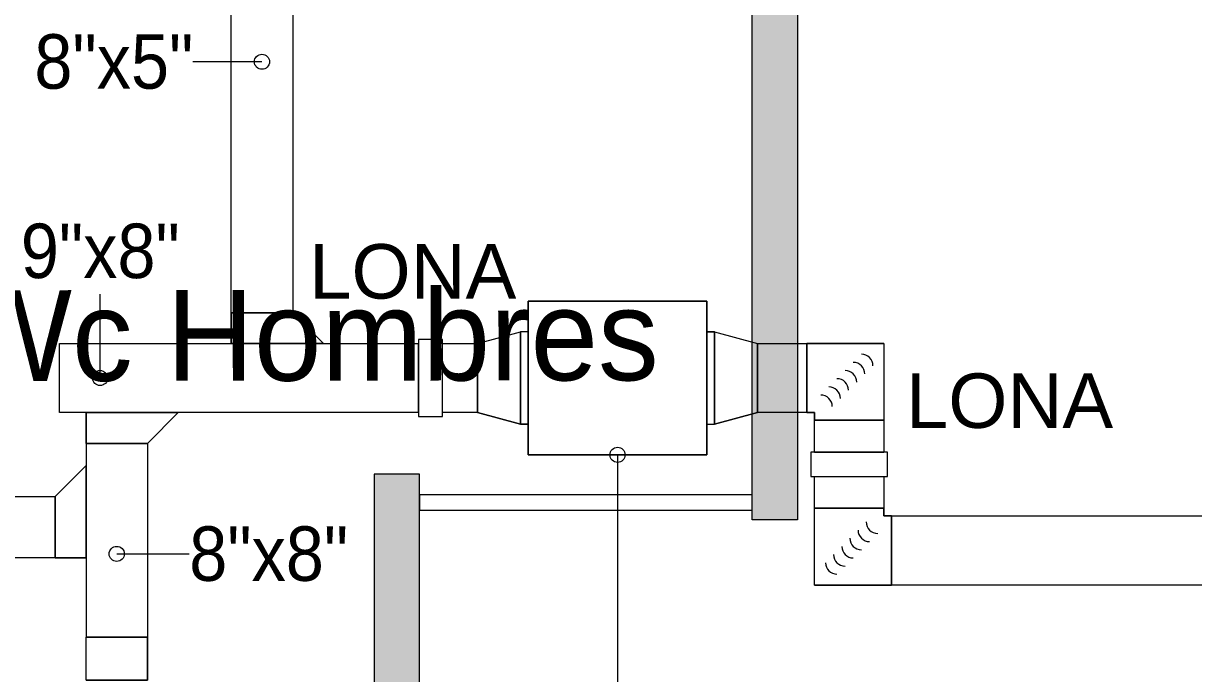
# Model space of a CAD drawing. Header units: metres. Extents: x 31.9 to 124, y -29 to 44.
# Drawn here: x 56.252 to 60.12, y -16.858 to -14.709 of the extents above; entities that cross this region are included whole.
import ezdxf

# ---------------------------------------------------------------- set-up
doc = ezdxf.new("R2010")
doc.units = ezdxf.units.M
doc.header["$LTSCALE"] = 100
for name, color, linetype, lineweight in [('A-GENM', 7, 'Continuous', 18), ('ARQ', 8, 'Continuous', 0), ('M-EQPM', 7, 'Continuous', 18), ('M-EQPM-IDEN', 7, 'Continuous', 9), ('M-HVAC-DUCT', 7, 'Continuous', 18), ('M-HVAC-DUCT-IDEN', 7, 'Continuous', 9)]:
    doc.layers.add(name, color=color, linetype=linetype, lineweight=lineweight)
doc.styles.add('SansSerif', font='SANSS__.TTF', dxfattribs={"width": 0.9, "height": 0.18})
doc.styles.add('SansSerif_2', font='SANSS__.TTF', dxfattribs={"height": 0.1799999999999998})

# ---------------------------------------------------------------- blocks, each defined once
blk = doc.blocks.new('P6-7-8')
at = {"layer": 'ARQ', "ltscale": 0.03}
h = blk.add_hatch(color=256, dxfattribs=at)
h.dxf.hatch_style = 1
h.paths.add_polyline_path([(129.3865621133843, -2853.855804506081), (129.3865621134357, -2854.005809336991), (129.7347591097323, -2854.005812471573), (129.7347591094476, -2853.855807643226)])
h.paths.add_polyline_path([(129.7347591042089, -2853.855807642994), (129.8847639346534, -2853.855807643057), (129.8847639376768, -2855.206729296698), (129.7347591103762, -2855.206729295236)])
h.paths.add_polyline_path([(132.4462888084984, -2855.356754535149), (132.4462888084984, -2855.206729295966), (129.3865621139901, -2855.2064112302), (129.3865621139901, -2855.356436469382)])
h.paths.add_polyline_path([(129.0366104135594, -2859.980488836386), (129.0365619734098, -2855.355804504832), (128.8865619759476, -2855.355804501174), (128.8866028129132, -2859.61510797262), (128.8865621027003, -2859.980483682531)])
h.paths.add_polyline_path([(132.4462332317758, -2858.531190915465), (132.2962079925928, -2858.531190915465), (132.2961985988152, -2855.356754535153), (132.4462238379981, -2855.356754535153)])
h.paths.add_polyline_path([(131.0459575716372, -2858.381174226039), (131.0461623731348, -2860.070768082228), (131.3462096694964, -2860.070768082228), (131.3462096694964, -2859.920510028152), (131.1970768258589, -2859.920717763606), (131.1960066738188, -2858.381174226039)])
h.paths.add_polyline_path([(132.4462353723156, -2859.920520186214), (132.2962101331327, -2859.920520186214), (132.2962031860268, -2860.570226184826), (132.4462284252097, -2860.570226184826)])
h.paths.add_polyline_path([(132.2462932880007, -2860.070778806225), (132.2962101331641, -2860.070569288396), (132.2962101331641, -2859.920520186214), (132.2462932880007, -2859.920729704043)])
h.paths.add_polyline_path([(128.886562301552, -2862.415180066459), (132.4462924995787, -2862.415179770738), (132.4462924995787, -2862.265130668557), (129.386562157413, -2862.265130964944), (129.3865621574585, -2862.380562136251), (128.8865623016661, -2862.380562134603)])
h.paths.add_polyline_path([(132.296246309827, -2861.77026801326), (132.2962433973955, -2862.265130954991), (132.4462924995771, -2862.265130954991), (132.4462954120086, -2861.77026801326)])
h.paths.add_polyline_path([(135.7619949586428, -2859.920520184995), (135.7619949586428, -2860.070524724243), (135.1955374785273, -2860.070524723945), (135.1955375160589, -2862.435182168386), (135.0454909214725, -2862.435182167988), (135.0454908839408, -2859.920520185247)])
h.paths.add_polyline_path([(138.3143842359016, -2859.920520186054), (138.3143842359016, -2860.070524718216), (137.8865621068339, -2860.070524718216), (137.8865621052548, -2859.980562135912), (137.3865621054877, -2859.980562136592), (137.3865621070624, -2860.070524721014), (136.9619949586429, -2860.070524723048), (136.9619949586429, -2859.920520186054)])
h.paths.add_polyline_path([(135.1955375148452, -2862.43518216822), (142.2381091023706, -2862.435182171283), (142.2381091023706, -2862.282483498081), (135.1955375148452, -2862.282483495018)])
h.paths.add_polyline_path([(140.5135419087342, -2859.920557914773), (140.5135419087342, -2860.070562451633), (139.5143842359046, -2860.070562453403), (139.5143842359046, -2859.920557915868)])
h.paths.add_polyline_path([(139.938931607318, -2862.282483496777), (140.0889782017589, -2862.282483497177), (140.088971238908, -2860.07056245434), (139.9389712414459, -2860.070562450678), (139.9389712414952, -2860.068550720262), (139.938931607318, -2862.282483496777), (139.9388850109212, -2862.282483496944)])
h.paths.add_polyline_path([(141.713541908734, -2859.920557913772), (141.713541908734, -2860.070562453472), (142.2381090916138, -2860.070562453114), (142.2381091027237, -2862.435182176465), (142.3881556973101, -2862.435182166168), (142.3881556862002, -2859.920557904517)])
h.paths.add_polyline_path([(145.384194758097, -2862.280588873095), (149.1853955403637, -2862.280566040151), (149.1853955403637, -2862.430615142018), (145.384194758097, -2862.430637974962)])
h.paths.add_polyline_path([(144.8341426026773, -2862.430615865846), (144.8341426025486, -2859.980594837533), (144.884189033276, -2859.980562539161), (144.8841947568858, -2862.380562136068), (145.3841624598501, -2862.38056213594), (145.38422705638, -2862.430615865715)])
h.paths.add_polyline_path([(148.6194685378462, -2860.7769417958), (148.6194930768113, -2862.280607882768), (148.4694439749453, -2862.280607882768), (148.4694194359802, -2860.7769417958)])
h.paths.add_polyline_path([(148.6194715538054, -2860.77693100904), (149.035349948716, -2860.77689073295), (149.035349948716, -2860.926939834816), (148.6194715538054, -2860.926980110905)])
h.paths.add_polyline_path([(149.1853955418451, -2860.776899953183), (149.1854200808102, -2862.280566040151), (149.0353709789442, -2862.280566040151), (149.0353464399791, -2860.776899953183)])
h.paths.add_polyline_path([(146.0333011162077, -2858.461107505001), (149.0353464456027, -2858.461026982122), (149.0353464456027, -2858.611076083988), (146.0333011162077, -2858.611156606866)])
h.paths.add_polyline_path([(146.4926317325221, -2857.519826286345), (146.4926348308288, -2858.461037697722), (146.6426839326948, -2858.461037697722), (146.6426808343881, -2857.519826286345)])
h.paths.add_polyline_path([(144.8327194737803, -2856.358996580593), (144.8341426025484, -2859.980562539272), (144.9841917044143, -2859.980562539272), (144.9827685756463, -2856.358996580593)])
h.paths.add_polyline_path([(145.1269687749877, -2858.461139007801), (144.983624109452, -2858.461127165491), (144.983624109452, -2858.611176267357), (145.1269687749877, -2858.611188109666)])
h.paths.add_polyline_path([(146.4926317325221, -2856.368983506348), (149.0353387694822, -2856.368964819929), (149.0353387694822, -2856.519013921795), (146.4926317325221, -2856.519032608213)])
h.paths.add_polyline_path([(149.1853878713036, -2856.368960826278), (149.1854128560719, -2857.572304531316), (149.0353637542059, -2857.572304531316), (149.0353387694377, -2856.368960826278)])
h.paths.add_polyline_path([(146.4925657651124, -2852.602064806326), (146.492647770036, -2854.161488035861), (146.642696871902, -2854.161488035861), (146.6426147538398, -2852.60206449095)])
h.paths.add_polyline_path([(148.5878608232197, -2852.604307698292), (146.4926317325221, -2852.600434649178), (146.4926317325221, -2852.450385547312), (148.5887487636601, -2852.454461795352)])
h.paths.add_polyline_path([(148.8053236954897, -2851.006034373854), (140.337522235782, -2851.006056756445), (140.3375222311408, -2851.156060957897), (148.8053236908486, -2851.156038575423)])
h.paths.add_polyline_path([(140.3375222334616, -2853.856754543055), (140.3378832284277, -2851.156060958846), (140.4878874307697, -2851.156054297139), (140.48752643592, -2853.856747881347)])
at = {"layer": 'ARQ'}
for points in [[(132.4462332317758, -2858.531190915465), (132.2962079925928, -2858.531190915465), (132.2961985988152, -2855.356754535153), (132.4462238379981, -2855.356754535153)], [(131.0459575716372, -2858.381174226039), (131.0461623731348, -2860.070768082228), (131.1962114753164, -2860.070768082228), (131.1960066738188, -2858.381174226039)], [(132.2962079040833, -2858.499372817703), (132.2962079033612, -2858.449372816493), (131.1960179733694, -2858.449393635122), (131.1960179731602, -2858.499393634004)]]:
    blk.add_lwpolyline(points, close=True, dxfattribs=at)
blk.add_text('Wc Hombres', height=0.3, rotation=0.06685865453028599, dxfattribs=at).set_placement((129.6689440304897, -2858.073056191327))
blk = doc.blocks.new('Cabinet Fan-BCF-1 - BCF-106-1705074-NIVEL 07')
at = {"layer": 'M-EQPM', "color": 1, "true_color": 0xff0000}
for p, q in [((58.51138377219703, -15.62710888982461), (57.92083377219709, -15.62710888982461)), ((57.92083377219709, -15.62710888982461), (57.92083377219709, -16.13510888982461)), ((57.92083390308699, -16.13510888982461), (57.92083390308699, -15.62710888982461)), ((57.92083390308699, -15.62710888982461), (58.51138390308692, -15.62710888982461)), ((58.51138377219703, -16.13510888982461), (58.51138377219703, -15.62710888982461)), ((58.51138390308692, -15.62710888982461), (58.51138390308692, -16.13510888982461)), ((57.89543377963402, -16.0335088898246), (57.89543377963402, -15.7287088898246)), ((57.92083377963402, -15.7287088898246), (57.89543377963402, -15.7287088898246)), ((57.89543385102851, -15.7287088898246), (57.89543385102851, -16.0335088898246)), ((57.9208338510285, -15.7287088898246), (57.89543385102851, -15.7287088898246)), ((57.92083377963402, -15.7287088898246), (57.92083377963402, -16.03350888982461)), ((57.9208338510285, -16.03350888982461), (57.9208338510285, -15.7287088898246)), ((58.51138377963395, -16.03350888982461), (58.51138377963395, -15.72870888982461)), ((58.53678377963395, -15.72870888982461), (58.51138377963395, -15.72870888982461)), ((58.51138385102844, -15.72870888982461), (58.51138385102844, -16.03350888982461)), ((58.51138385102844, -15.72870888982461), (58.53678385102844, -15.72870888982461)), ((58.53678377963395, -15.72870888982461), (58.53678377963395, -16.03350888982461)), ((58.53678385102844, -16.03350888982461), (58.53678385102844, -15.72870888982461)), ((57.89543377963402, -16.0335088898246), (57.92083377963402, -16.03350888982461)), ((57.9208338510285, -16.03350888982461), (57.89543385102851, -16.0335088898246)), ((58.51138377963395, -16.03350888982461), (58.53678377963395, -16.03350888982461)), ((58.51138385102844, -16.03350888982461), (58.53678385102844, -16.03350888982461)), ((57.92083377219709, -16.13510888982461), (58.51138377219703, -16.13510888982461)), ((58.51138390308692, -16.13510888982461), (57.92083390308699, -16.13510888982461))]:
    blk.add_line(p, q, dxfattribs=at)
blk = doc.blocks.new('M_Rectangular Transition - Angle - 30 LAMINA-1975978-NIVEL 07')
at = {"layer": 'M-HVAC-DUCT', "color": 3, "true_color": 0x00ff00}
for p, q in [((57.7532426551473, -15.7668088586197), (57.89543381165188, -15.7287088898246)), ((57.75324275414645, -15.7668088586197), (57.89543388590123, -15.7287088898246)), ((57.89543381165188, -15.7287088898246), (57.89543374476126, -16.0335088898246)), ((57.89543381901061, -16.0335088898246), (57.89543388590123, -15.7287088898246)), ((57.75324260497933, -15.99540885861969), (57.7532426551473, -15.7668088586197)), ((57.75324275414645, -15.7668088586197), (57.75324270397848, -15.99540885861969)), ((57.89543374476126, -16.0335088898246), (57.75324260497933, -15.99540885861969)), ((57.75324270397848, -15.99540885861969), (57.89543381901061, -16.0335088898246))]:
    blk.add_line(p, q, dxfattribs=at)
blk = doc.blocks.new('Rectangular Tap - ZAPATA - ZAPATA FIBRA DE VIDRIO-1976697-NIVEL 07')
at = {"layer": 'M-HVAC-DUCT', "color": 3, "true_color": 0x00ff00}
for p, q in [((56.93899701997694, -15.76680868344443), (56.93899704074464, -15.66520868344445)), ((56.93899704074466, -15.6652087009207), (56.93899701997696, -15.76680870092069)), ((57.14219704074464, -15.66520872497985), (56.93899704074464, -15.66520868344445)), ((56.93899704074466, -15.6652087009207), (57.14219704074466, -15.66520874245611)), ((57.24379701997694, -15.76680874574754), (57.14219704074464, -15.66520872497985)), ((57.24379701997696, -15.76680876322379), (57.14219704074466, -15.66520874245611)), ((57.24379701997694, -15.76680874574754), (56.93899701997694, -15.76680868344443)), ((56.93899701997696, -15.76680870092069), (57.24379701997696, -15.76680876322379))]:
    blk.add_line(p, q, dxfattribs=at)
blk = doc.blocks.new('Rectangular Elbow - Mitered - Single Thickness Vanes - LAMINA-1975954-NIVEL 07')
at = {"layer": 'A-GENM', "color": 3, "true_color": 0x00ff00}
for centre, radius, start, end in [((59.07616780596398, -16.35681560062204), 0.03810000000000004, 180.000000000005, 270.0000000000047), ((59.07616780898458, -16.35681680048491), 0.03810000000000003, 180.0000000000007, 270.0000000000003), ((59.04922703760078, -16.38375636898478), 0.03810000000000003, 180.0000000000007, 270.0000000000003), ((59.04922704062137, -16.38375756884765), 0.03810000000000003, 180.0000000000017, 270.0000000000014), ((58.99534550087436, -16.43763790571026), 0.03810000000000004, 180.000000000005, 270.0000000000047), ((58.99534550389496, -16.43763910557314), 0.03810000000000002, 180, 269.9999999999996), ((59.02228626923757, -16.41069713734752), 0.03810000000000003, 180.0000000000017, 270.0000000000014), ((59.02228627225816, -16.41069833721039), 0.03810000000000003, 180.0000000000007, 270.0000000000003), ((58.96840473251115, -16.464578674073), 0.03810000000000003, 180.0000000000017, 270.0000000000014), ((58.96840473553175, -16.46457987393588), 0.03810000000000002, 180, 269.9999999999996), ((58.94146396414795, -16.49151944243575), 0.03810000000000002, 180, 269.9999999999996), ((58.94146396716854, -16.49152064229862), 0.03810000000000003, 180.0000000000007, 270.0000000000003)]:
    blk.add_arc(centre, radius, start, end, dxfattribs=at)
at = {"layer": 'M-HVAC-DUCT', "color": 3, "true_color": 0x00ff00}
for p, q in [((59.09617511669276, -16.31140828989406), (58.86757511669276, -16.31140828989408)), ((58.86757511669276, -16.56540828988965), (58.86757511669276, -16.31140828989408)), ((58.86757511971335, -16.31140948975695), (59.09617511971335, -16.31140948975693)), ((58.86757511971335, -16.56540948975252), (58.86757511971335, -16.31140948975695)), ((59.09617511669276, -16.33680828989361), (59.09617511669276, -16.31140828989406)), ((59.09617511971335, -16.31140948975693), (59.09617511971335, -16.33680948975648)), ((59.09617511669276, -16.33680828989361), (59.12157511669276, -16.33680828989361)), ((59.12157511971336, -16.33680948975648), (59.09617511971335, -16.33680948975648)), ((59.12157511669276, -16.33680828989361), (59.12157511669276, -16.56540828988962)), ((59.12157511971336, -16.56540948975249), (59.12157511971336, -16.33680948975648)), ((59.12157511669276, -16.56540828988962), (58.86757511669276, -16.56540828988965)), ((58.86757511971335, -16.56540948975252), (59.12157511971336, -16.56540948975249))]:
    blk.add_line(p, q, dxfattribs=at)
blk = doc.blocks.new('M_Rectangular Transition - Angle - 30 LAMINA-2701281-NIVEL 07')
at = {"layer": 'M-HVAC-DUCT', "color": 3, "true_color": 0x00ff00}
for p, q in [((58.53678377963395, -15.72870888982461), (58.67897490350322, -15.7668088898246)), ((58.53678377963395, -16.03350888982461), (58.53678377963395, -15.72870888982461)), ((58.53678385102844, -15.72870888982461), (58.53678385102844, -16.03350888982461)), ((58.53678385102844, -15.72870888982461), (58.67897499869587, -15.7668088898246)), ((58.67897490350322, -15.7668088898246), (58.67897490350322, -15.9954088898246)), ((58.67897499869587, -15.9954088898246), (58.67897499869587, -15.7668088898246)), ((58.67897490350322, -15.9954088898246), (58.53678377963395, -16.03350888982461)), ((58.53678385102844, -16.03350888982461), (58.67897499869587, -15.9954088898246))]:
    blk.add_line(p, q, dxfattribs=at)
blk = doc.blocks.new('Rectangular Elbow - Mitered - Single Thickness Vanes - LAMINA-V20-NIVEL 07')
at = {"layer": 'A-GENM', "color": 3, "true_color": 0x00ff00}
for centre, radius, start, end in [((59.02228415906713, -15.8406983372145), 0.03809999999110777, 359.9999999964842, 89.99999999648452), ((59.02228838241116, -15.84069713735163), 0.03809999999110789, 359.9999999964842, 89.9999999964845), ((58.96840262235236, -15.89457987393336), 0.03809999999110669, 359.9999999964815, 89.99999999648186), ((58.96840684569639, -15.89457867407049), 0.03809999999110132, 359.9999999964842, 89.99999999648452), ((58.99534339070975, -15.86763910557393), 0.03809999999110059, 359.9999999964828, 89.99999999648318), ((58.99534761405377, -15.86763790571106), 0.03809999999110789, 359.9999999964842, 89.9999999964845), ((58.94146185399497, -15.92152064229279), 0.0380999999911073, 359.9999999964828, 89.99999999648318), ((58.94146607733899, -15.92151944242992), 0.03809999999110072, 359.9999999964828, 89.99999999648318), ((58.91452108563758, -15.94846141065222), 0.03809999999110743, 359.9999999964828, 89.9999999964832), ((58.91452530898161, -15.94846021078935), 0.03809999999110743, 359.9999999964828, 89.9999999964832), ((58.8875803172802, -15.97540217901166), 0.03809999999110085, 359.9999999964829, 89.9999999964832), ((58.88758454062422, -15.97540097914879), 0.03809999999110743, 359.9999999964828, 89.9999999964832)]:
    blk.add_arc(centre, radius, start, end, dxfattribs=at)
at = {"layer": 'M-HVAC-DUCT', "color": 3, "true_color": 0x00ff00}
for p, q in [((58.84217300656122, -15.7668094897385), (58.84217722990525, -15.76680828987563)), ((59.09617300650636, -15.76680948976967), (58.84217300656122, -15.7668094897385)), ((58.84217300656122, -15.7668094897385), (58.84217300656122, -15.99540948973451)), ((58.84217722990525, -15.99540828987164), (58.84217722990525, -15.76680828987563)), ((58.84217722990525, -15.76680828987563), (59.09617722985039, -15.7668082899068)), ((59.09617722985039, -15.7668082899068), (59.09617300650636, -15.76680948976967)), ((59.09617300650636, -15.76680948976967), (59.09617300650636, -16.02080948976524)), ((59.09617722985039, -15.7668082899068), (59.09617722985039, -16.02080828990237)), ((58.84217722990525, -15.99540828987164), (58.84217300656122, -15.99540948973451)), ((58.84217300656122, -15.99540948973451), (58.86757300655574, -15.99540948973763)), ((58.86757722989977, -15.99540828987476), (58.84217722990525, -15.99540828987164)), ((58.86757300655574, -15.99540948973763), (58.86757722989977, -15.99540828987476)), ((58.86757300655574, -16.02080948973718), (58.86757300655574, -15.99540948973763)), ((58.86757722989977, -15.99540828987476), (58.86757722989977, -16.02080828987431)), ((58.86757300655574, -16.02080948973718), (58.86757722989977, -16.02080828987431)), ((59.09617300650636, -16.02080948976524), (58.86757300655574, -16.02080948973718)), ((58.86757722989977, -16.02080828987431), (59.09617722985039, -16.02080828990237)), ((59.09617722985039, -16.02080828990237), (59.09617300650636, -16.02080948976524))]:
    blk.add_line(p, q, dxfattribs=at)
blk = doc.blocks.new('Rectangular Tap - ZAPATA - ZAPATA FIBRA DE VIDRIO-2713496-NIVEL 07')
at = {"layer": 'M-HVAC-DUCT', "color": 3, "true_color": 0x00ff00}
for p, q in [((56.76379739073729, -15.99540766390036), (56.45899739073729, -15.99540766390036)), ((56.45899739073729, -15.99540766390036), (56.45899739073729, -16.0970076638959)), ((56.45899739073729, -15.9954095657701), (56.76379739073729, -15.9954095657701)), ((56.45899739073729, -16.09700956576564), (56.45899739073729, -15.9954095657701)), ((56.76379739073729, -15.99540766390036), (56.66219739073729, -16.0970076638959)), ((56.76379739073729, -15.9954095657701), (56.66219739073729, -16.09700956576564)), ((56.66219739073729, -16.0970076638959), (56.45899739073729, -16.0970076638959)), ((56.45899739073729, -16.09700956576564), (56.66219739073729, -16.09700956576564))]:
    blk.add_line(p, q, dxfattribs=at)
blk = doc.blocks.new('M_Rectangular Transition - Angle - 30 LAMINA-2713484-NIVEL 07')
at = {"layer": 'M-HVAC-DUCT', "color": 3, "true_color": 0x00ff00}
for p, q in [((5.611331578970858e-15, 0.1015999999999925), (5.611331578970858e-15, -0.1016000000000076)), ((5.611331578970858e-15, 0.1015999999999925), (0.1421911357605955, 0.1015999999999994)), ((6.916292411289667e-15, 0.1015999999999925), (0.1421911357605976, 0.1015999999999994)), ((6.916292411289667e-15, -0.1016000000000076), (6.916292411289667e-15, 0.1015999999999925)), ((0.1421911357605955, -0.1016000000000011), (0.1421911357605955, 0.1015999999999994)), ((0.1421911357605976, 0.1015999999999994), (0.1421911357605976, -0.1016000000000011)), ((5.611331578970858e-15, -0.1016000000000076), (0.1421911357605955, -0.1016000000000011)), ((0.1421911357605976, -0.1016000000000011), (6.920197748172541e-15, -0.1016000000000076))]:
    blk.add_line(p, q, dxfattribs=at)
blk = doc.blocks.new('Rectangular Tap - ZAPATA - ZAPATA FIBRA DE VIDRIO-2713508-NIVEL 07')
at = {"layer": 'M-HVAC-DUCT', "color": 3, "true_color": 0x00ff00}
for p, q in [((56.35739738457542, -16.27220838777351), (56.4589973845754, -16.17060838777351)), ((56.35739739689914, -16.27220838777351), (56.45899739689912, -16.17060838777351)), ((56.4589973845754, -16.17060838777351), (56.4589973845754, -16.47540838777351)), ((56.45899739689912, -16.47540838777351), (56.45899739689912, -16.17060838777351)), ((56.35739738457542, -16.27220838777351), (56.35739738457542, -16.47540838777351)), ((56.35739739689914, -16.47540838777351), (56.35739739689914, -16.27220838777351)), ((56.4589973845754, -16.47540838777351), (56.35739738457542, -16.47540838777351)), ((56.35739739689914, -16.47540838777351), (56.45899739689912, -16.47540838777351))]:
    blk.add_line(p, q, dxfattribs=at)
blk = doc.blocks.new('Lona - Standard-2720916-NIVEL 07')
at = {"layer": 'M-HVAC-DUCT', "color": 30, "true_color": 0xff8000}
for p, q in [((59.10887511820304, -16.12610956475246), (58.85487511820305, -16.12610956475246)), ((58.85487511820305, -16.12610956475246), (58.85487511820305, -16.20610956475107)), ((59.10887511820304, -16.20610956475107), (59.10887511820304, -16.12610956475246)), ((58.85487511820305, -16.20610956475107), (59.10887511820304, -16.20610956475107))]:
    blk.add_line(p, q, dxfattribs=at)
blk = doc.blocks.new('Lona - Standard-V22-NIVEL 07')
at = {"layer": 'M-HVAC-DUCT', "color": 30, "true_color": 0xff8000}
for p, q in [((57.55767871653978, -15.75410879820452), (57.55767866462052, -16.00810879820451)), ((57.63767871653977, -15.75410881455704), (57.55767871653978, -15.75410879820452)), ((57.63767866462052, -16.00810881455704), (57.63767871653977, -15.75410881455704)), ((57.55767866462052, -16.00810879820451), (57.63767866462052, -16.00810881455704))]:
    blk.add_line(p, q, dxfattribs=at)

msp = doc.modelspace()

# ---------------------------------------------------------------- linework, layer by layer
at = {"layer": 'M-EQPM-IDEN'}
msp.add_line((58.21608778028435, -16.1351087384895), (58.21608778028435, -17.34510984799033), dxfattribs=at)
msp.add_circle((58.21608778028435, -16.1351087384895), 0.02499999999999858, dxfattribs=at)
at = {"layer": 'M-HVAC-DUCT', "color": 3, "true_color": 0x00ff00}
for p, q in [((56.938975983387, -15.66520854084749), (56.93897630505612, -14.09153509728089)), ((57.14217630505611, -14.0915351388163), (57.14217598338699, -15.66520858238289)), ((56.938975983387, -15.66520854084749), (57.142175983387, -15.66520858238289)), ((56.37103056249451, -15.99540842475573), (56.37103060528401, -15.76680842475573)), ((56.37103060528401, -15.76680842475571), (57.55765771015742, -15.76680864686939)), ((57.55765766736792, -15.99540864686938), (57.55765771015742, -15.76680864686939)), ((57.6376576451819, -15.99540866322193), (57.63765773234342, -15.76680866322195)), ((57.63765773234342, -15.76680866322191), (57.753221665786, -15.76680870728459)), ((57.75322157862448, -15.99540870728457), (57.753221665786, -15.76680870728459)), ((58.6789538937419, -15.7668087384895), (58.6789538937419, -15.9954087384895)), ((58.6789538937419, -15.7668087384895), (58.84215406087559, -15.76680873846996)), ((58.84215406087559, -15.76680873846996), (58.84215406087559, -15.99540873846996)), ((57.55765766736792, -15.99540864686938), (56.37103056249451, -15.9954084247557)), ((57.75322157862448, -15.99540870728457), (57.6376576451819, -15.9954086632219)), ((58.84215406087559, -15.99540873846996), (58.6789538937419, -15.9954087384895)), ((58.86755406084541, -16.02080873848705), (59.09615406084541, -16.02080873848707)), ((58.8675540608454, -16.12610873849449), (58.86755406084541, -16.02080873848705)), ((59.09615406084541, -16.02080873848707), (59.0961540608454, -16.1261087384945)), ((56.45897633337962, -16.09700751256227), (56.66217633337962, -16.09700751256226)), ((56.45897633337962, -16.09700751256227), (56.45897633337962, -16.73781837678943)), ((56.66217633337961, -16.097009414432), (56.45897633337962, -16.097009414432)), ((56.66217633337962, -16.09700751256226), (56.66217633337963, -16.73781837678943)), ((58.8675540608454, -16.12610873849449), (59.0961540608454, -16.1261087384945)), ((58.8675540608454, -16.20610873849309), (59.0961540608454, -16.20610873849311)), ((58.86755406084539, -16.3114087384904), (58.8675540608454, -16.20610873849309)), ((59.0961540608454, -16.20610873849311), (59.09615406084539, -16.31140873849041)), ((55.67897633337962, -16.2722082364384), (56.35737633337961, -16.27220823643838)), ((56.35737633337961, -16.47540823643838), (56.35737633337961, -16.27220823643838)), ((58.86755406084539, -16.3114087384904), (59.09615406084539, -16.31140873849041)), ((59.12155406084539, -16.33680873848795), (59.12155406084539, -16.56540873848795)), ((59.12155406084539, -16.33680873848795), (70.04535473971924, -16.33680873847254)), ((56.35737633337961, -16.47540823643839), (55.67897633337962, -16.4754082364384)), ((70.04535473971924, -16.56540873847254), (59.12155406084539, -16.56540873848795)), ((56.66217633337963, -16.73781647491969), (56.45897633337963, -16.73781647491969)), ((56.45897633337962, -16.73781837678943), (56.66217633337962, -16.73781837678943))]:
    msp.add_line(p, q, dxfattribs=at)
at = {"layer": 'M-HVAC-DUCT-IDEN'}
for p, q in [((57.0405761529368, -14.83573499116865), (56.81210692913372, -14.83573494446805)), ((56.50546263323321, -15.8811084499188), (56.50546268505833, -15.60423628559587)), ((56.56057633337963, -16.46245282478221), (56.80018150236681, -16.46245282478388))]:
    msp.add_line(p, q, dxfattribs=at)
for centre, radius in [((57.0405761529368, -14.83573499116865), 0.02500000000000663), ((56.50546263323321, -15.8811084499188), 0.02500000000000079), ((56.56057633337963, -16.46245282478221), 0.0249999999999971)]:
    msp.add_circle(centre, radius, dxfattribs=at)

# ---------------------------------------------------------------- block references
at = {"layer": 'ARQ', "linetype": 'Continuous'}
msp.add_blockref('P6-7-8', (-73.63483177610203, 2842.181912104973), dxfattribs=at)
at = {"layer": 'M-EQPM', "color": 1, "true_color": 0xff0000}
msp.add_blockref('Cabinet Fan-BCF-1 - BCF-106-1705074-NIVEL 07', (-2.105735765667305e-05, 1.513351080006942e-07), dxfattribs=at)
at = {"layer": 'M-HVAC-DUCT', "color": 3, "true_color": 0x00ff00}
for name in ['Rectangular Tap - ZAPATA - ZAPATA FIBRA DE VIDRIO-1976697-NIVEL 07', 'M_Rectangular Transition - Angle - 30 LAMINA-1975978-NIVEL 07', 'M_Rectangular Transition - Angle - 30 LAMINA-2701281-NIVEL 07', 'Rectangular Elbow - Mitered - Single Thickness Vanes - LAMINA-V20-NIVEL 07', 'Rectangular Tap - ZAPATA - ZAPATA FIBRA DE VIDRIO-2713496-NIVEL 07', 'Rectangular Tap - ZAPATA - ZAPATA FIBRA DE VIDRIO-2713508-NIVEL 07', 'Rectangular Elbow - Mitered - Single Thickness Vanes - LAMINA-1975954-NIVEL 07']:
    msp.add_blockref(name, (-2.105735765667305e-05, 1.513351080006942e-07), dxfattribs=at)
at = {"layer": 'M-HVAC-DUCT', "color": 30, "true_color": 0xff8000}
for name in ['Lona - Standard-V22-NIVEL 07', 'Lona - Standard-2720916-NIVEL 07']:
    msp.add_blockref(name, (-2.105735765667305e-05, 1.513351080006942e-07), dxfattribs=at)
at = {"layer": 'M-HVAC-DUCT', "color": 3, "true_color": 0x00ff00, "rotation": 90}
msp.add_blockref('M_Rectangular Transition - Angle - 30 LAMINA-2713484-NIVEL 07', (56.56057633337962, -16.88000856161516), dxfattribs=at)

# ---------------------------------------------------------------- texts
at = {"layer": 'M-HVAC-DUCT-IDEN', "char_height": 0.1799999999999998, "attachment_point": 1}
for s, insert, width, style in [('8"x5"', (56.28830692913372, -14.74474536113472), 0.6277213124999994, 'SansSerif'), ('9"x8"', (56.24356268505834, -15.37074670226253), 0.6277213124999994, 'SansSerif'), ('LONA', (57.19679451654853, -15.43852198711294), 0.8177212499999991, 'SansSerif_2'), ('LONA', (59.16951887572052, -15.86600067949768), 0.8177212499999991, 'SansSerif_2'), ('8"x8"', (56.8001815023668, -16.37146324145055), 0.6277213124999994, 'SansSerif')]:
    msp.add_mtext(s, dxfattribs=dict(at, insert=insert, width=width, style=style))

doc.saveas('drawing.dxf')
